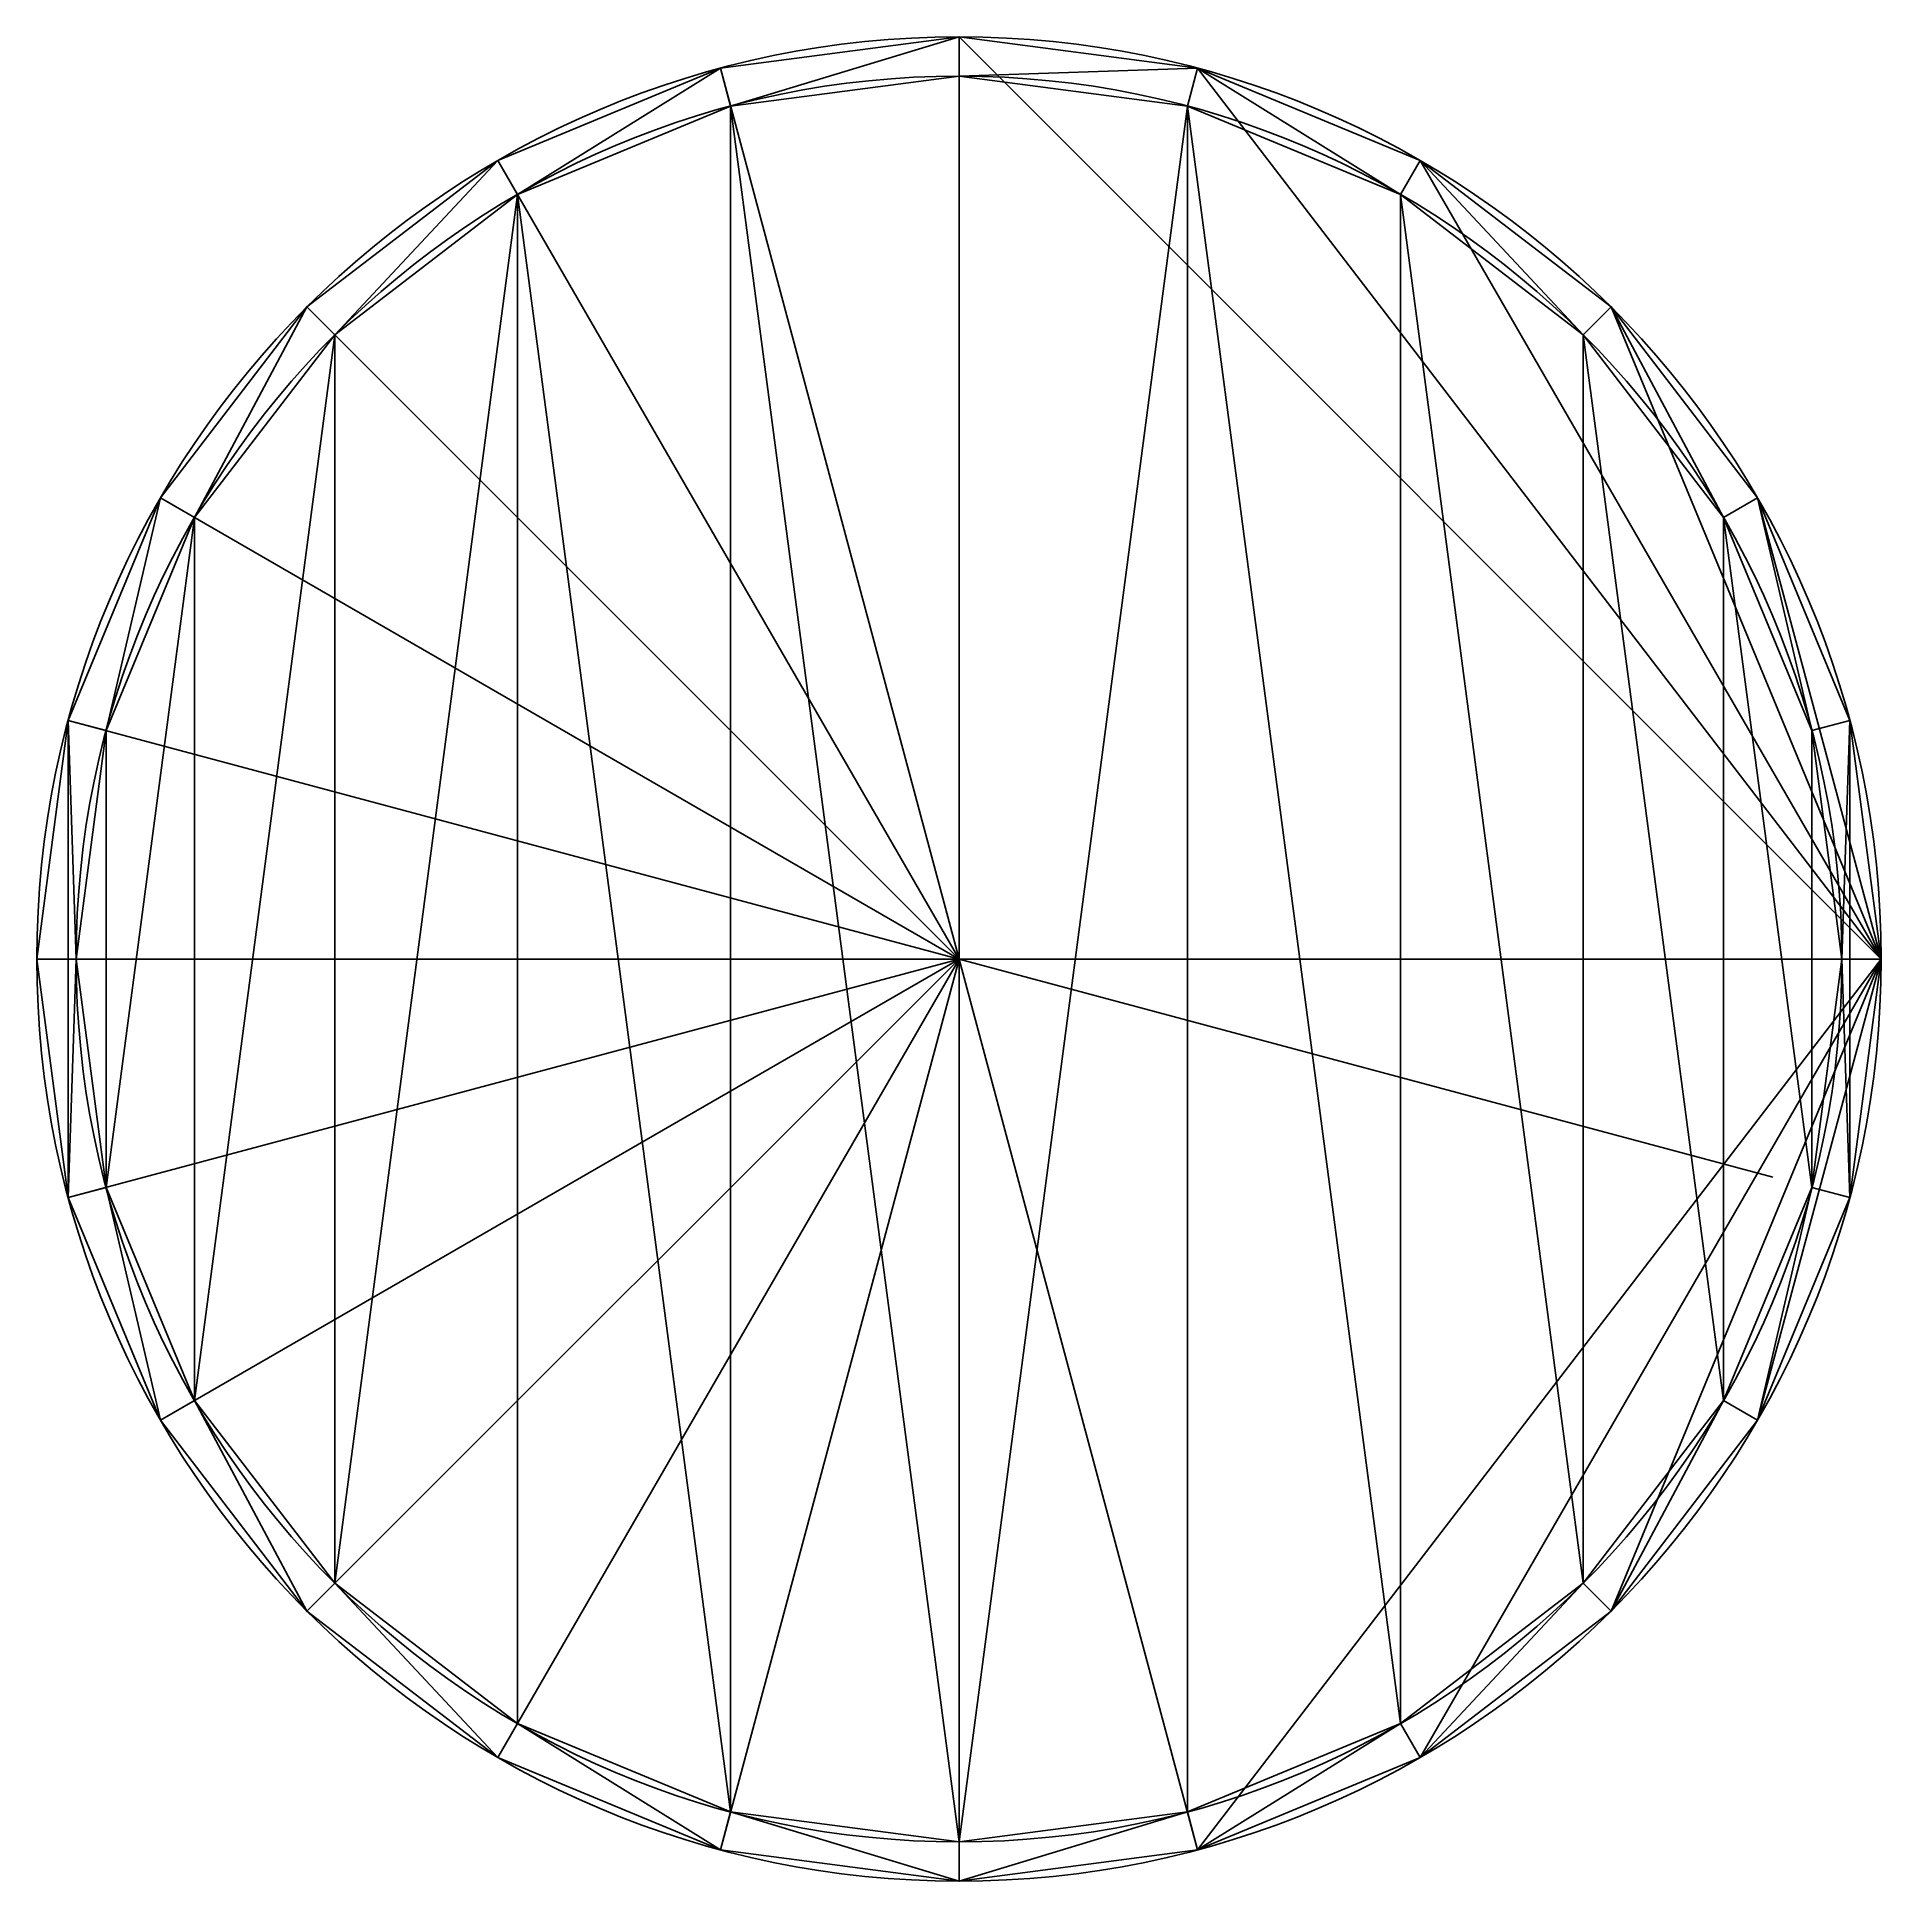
# Model space of a CAD drawing. Extents: x -47 to 47, y -47 to 47.
import ezdxf

# ---------------------------------------------------------------- set-up
doc = ezdxf.new("R2010")
doc.units = 0
doc.header["$MEASUREMENT"] = 0
doc.layers.get('0').update_dxf_attribs({"color": 13, "linetype": 'CONTINUOUS'})

msp = doc.modelspace()

# ---------------------------------------------------------------- linework, layer by layer
for p, q in [((0, 47), (0, 47, -20)), ((0, 0), (0, 47)), ((-12.164, 45.399), (-12.164, 45.399, -20)), ((12.164, 45.399), (12.164, 45.399, -20)), ((0, 45, -20), (0, 45, -2)), ((-11.647, 43.467, -20), (-11.647, 43.467, -2)), ((11.647, 43.467, -20), (11.647, 43.467, -2)), ((-23.5, 40.703), (-23.5, 40.703, -20)), ((23.5, 40.703), (23.5, 40.703, -20)), ((-22.5, 38.971, -20), (-22.5, 38.971, -2)), ((22.5, 38.971, -20), (22.5, 38.971, -2)), ((-33.234, 33.234), (-33.234, 33.234, -20)), ((33.234, 33.234), (33.234, 33.234, -20)), ((-31.82, 31.82, -20), (-31.82, 31.82, -2)), ((31.82, 31.82, -20), (31.82, 31.82, -2)), ((-40.703, 23.5), (-40.703, 23.5, -20)), ((40.703, 23.5), (40.703, 23.5, -20)), ((-38.971, 22.5, -20), (-38.971, 22.5, -2)), ((38.971, 22.5, -20), (38.971, 22.5, -2)), ((-45.399, 12.164), (-45.399, 12.164, -20)), ((-43.467, 11.647, -20), (-43.467, 11.647, -2)), ((43.467, 11.647, -20), (43.467, 11.647, -2)), ((45.399, 12.164), (45.399, 12.164, -20)), ((-47, 0), (-47, 0, -20)), ((0, 0), (-47, 0)), ((-45, 0, -20), (-45, 0, -2)), ((0, -45, -2), (0, 0)), ((0, 0), (0, -47)), ((0, 0), (41.486, -11.116, -19.089)), ((0, 0), (47, 0)), ((45, 0, -20), (45, 0, -2)), ((47, 0), (47, 0, -20)), ((-45.399, -12.164), (-45.399, -12.164, -20)), ((-43.467, -11.647, -20), (-43.467, -11.647, -2)), ((43.467, -11.647, -20), (43.467, -11.647, -2)), ((45.399, -12.164), (45.399, -12.164, -20)), ((-38.971, -22.5, -20), (-38.971, -22.5, -2)), ((38.971, -22.5, -20), (38.971, -22.5, -2)), ((-40.703, -23.5), (-40.703, -23.5, -20)), ((40.703, -23.5), (40.703, -23.5, -20)), ((-31.82, -31.82, -20), (-31.82, -31.82, -2)), ((31.82, -31.82, -20), (31.82, -31.82, -2)), ((-33.234, -33.234), (-33.234, -33.234, -20)), ((33.234, -33.234), (33.234, -33.234, -20)), ((-22.5, -38.971, -20), (-22.5, -38.971, -2)), ((22.5, -38.971, -20), (22.5, -38.971, -2)), ((-23.5, -40.703), (-23.5, -40.703, -20)), ((23.5, -40.703), (23.5, -40.703, -20)), ((-11.647, -43.467, -20), (-11.647, -43.467, -2)), ((11.647, -43.467, -20), (11.647, -43.467, -2)), ((0, -45, -20), (0, -45, -2)), ((-12.164, -45.399), (-12.164, -45.399, -20)), ((12.164, -45.399), (12.164, -45.399, -20)), ((0, -47), (0, -47, -20))]:
    msp.add_line(p, q)
for centre, radius in [((0, 0, -20), 47), ((0, 0, -20), 45), ((0, 0, -2), 45)]:
    msp.add_circle(centre, radius)
for start, end in [(90, 180), (0, 90), (180, 270), (270, 0)]:
    msp.add_arc((0, 0), 47, start, end)

# ---------------------------------------------------------------- meshes
mesh = msp.add_polyface()
corners = [(0, 0), (-45.399, 12.164), (-47, 0), (-40.703, 23.5), (-33.234, 33.234), (-23.5, 40.703), (-12.164, 45.399), (0, 47)]
mesh.append_faces([[corners[k] for k in face] for face in [(0, 1, 2), (6, 0, 7)]], dxfattribs={"vtx0": -1})
mesh.append_faces([[corners[k] for k in face] for face in [(1, 0, 3), (3, 0, 4), (4, 0, 5), (5, 0, 6)]], dxfattribs={"vtx0": -1, "vtx1": -1})
mesh = msp.add_polyface()
corners = [(-45.399, 12.164, -20), (-45.399, -12.164, -20), (-47, 0, -20), (-45, 0, -20), (-43.467, 11.647, -20), (-40.703, 23.5, -20), (-38.971, 22.5, -20), (-33.234, 33.234, -20), (-31.82, 31.82, -20), (-23.5, 40.703, -20), (-22.5, 38.971, -20), (-12.164, 45.399, -20), (-11.647, 43.467, -20), (0, 47, -20), (0, 45, -20), (12.164, 45.399, -20), (11.647, 43.467, -20), (22.5, 38.971, -20), (23.5, 40.703, -20), (31.82, 31.82, -20), (33.234, 33.234, -20), (38.971, 22.5, -20), (40.703, 23.5, -20), (43.467, 11.647, -20), (45.399, 12.164, -20), (45, 0, -20), (45.399, -12.164, -20), (47, 0, -20), (-43.467, -11.647, -20), (-40.703, -23.5, -20), (-38.971, -22.5, -20), (-33.234, -33.234, -20), (-31.82, -31.82, -20), (-23.5, -40.703, -20), (-22.5, -38.971, -20), (-12.164, -45.399, -20), (-11.647, -43.467, -20), (0, -47, -20), (0, -45, -20), (11.647, -43.467, -20), (12.164, -45.399, -20), (22.5, -38.971, -20), (23.5, -40.703, -20), (31.82, -31.82, -20), (33.234, -33.234, -20), (38.971, -22.5, -20), (40.703, -23.5, -20), (43.467, -11.647, -20)]
mesh.append_faces([[corners[k] for k in face] for face in [(0, 1, 2), (26, 24, 27)]], dxfattribs={"vtx0": -1})
mesh.append_faces([[corners[k] for k in face] for face in [(3, 0, 4), (4, 5, 6), (6, 7, 8), (8, 9, 10), (10, 11, 12), (12, 13, 14), (14, 15, 16), (16, 15, 17), (17, 18, 19), (19, 20, 21), (21, 22, 23), (23, 24, 25), (1, 28, 29), (28, 1, 3), (29, 30, 31), (31, 32, 33), (33, 34, 35), (35, 36, 37), (37, 39, 40), (40, 41, 42), (42, 43, 44), (44, 45, 46), (46, 47, 26)]], dxfattribs={"vtx0": -1, "vtx1": -1})
mesh.append_faces([[corners[k] for k in face] for face in [(1, 0, 3), (25, 24, 26)]], dxfattribs={"vtx0": -1, "vtx1": -1, "vtx2": -1})
mesh.append_faces([[corners[k] for k in face] for face in [(4, 0, 5), (6, 5, 7), (8, 7, 9), (10, 9, 11), (12, 11, 13), (14, 13, 15), (17, 15, 18), (19, 18, 20), (21, 20, 22), (23, 22, 24), (29, 28, 30), (31, 30, 32), (33, 32, 34), (35, 34, 36), (37, 36, 38), (37, 38, 39), (40, 39, 41), (42, 41, 43), (44, 43, 45), (46, 45, 47), (26, 47, 25)]], dxfattribs={"vtx0": -1, "vtx2": -1})
mesh = msp.add_polyface()
corners = [(-12.164, 45.399), (0, 47, -20), (-12.164, 45.399, -20), (0, 47)]
mesh.append_faces([[corners[k] for k in face] for face in [(0, 1, 2), (1, 0, 3)]], dxfattribs={"vtx0": -1})
mesh = msp.add_polyface()
corners = [(0, 47), (12.164, 45.399, -20), (0, 47, -20), (12.164, 45.399)]
mesh.append_faces([[corners[k] for k in face] for face in [(0, 1, 2), (1, 0, 3)]], dxfattribs={"vtx0": -1})
mesh = msp.add_polyface()
corners = [(47, 0), (0, 47), (0, 0), (12.164, 45.399), (23.5, 40.703), (33.234, 33.234), (40.703, 23.5), (45.399, 12.164)]
mesh.append_faces([[corners[k] for k in face] for face in [(0, 1, 2), (6, 0, 7)]], dxfattribs={"vtx0": -1})
mesh.append_faces([[corners[k] for k in face] for face in [(1, 0, 3), (3, 0, 4), (4, 0, 5), (5, 0, 6)]], dxfattribs={"vtx0": -1, "vtx1": -1})
mesh = msp.add_polyface()
corners = [(-23.5, 40.703), (-12.164, 45.399, -20), (-23.5, 40.703, -20), (-12.164, 45.399)]
mesh.append_faces([[corners[k] for k in face] for face in [(0, 1, 2), (1, 0, 3)]], dxfattribs={"vtx0": -1})
mesh = msp.add_polyface()
corners = [(12.164, 45.399), (23.5, 40.703, -20), (12.164, 45.399, -20), (23.5, 40.703)]
mesh.append_faces([[corners[k] for k in face] for face in [(0, 1, 2), (1, 0, 3)]], dxfattribs={"vtx0": -1})
mesh = msp.add_polyface()
corners = [(-43.467, 11.647, -2), (-43.467, -11.647, -2), (-45, 0, -2), (-38.971, 22.5, -2), (-38.971, -22.5, -2), (-31.82, 31.82, -2), (-31.82, -31.82, -2), (-22.5, 38.971, -2), (-22.5, -38.971, -2), (-11.647, -43.467, -2), (-11.647, 43.467, -2), (0, -45, -2), (0, 45, -2), (11.647, 43.467, -2), (11.647, -43.467, -2), (22.5, -38.971, -2), (22.5, 38.971, -2), (31.82, -31.82, -2), (31.82, 31.82, -2), (38.971, -22.5, -2), (38.971, 22.5, -2), (43.467, -11.647, -2), (43.467, 11.647, -2), (45, 0, -2)]
mesh.append_faces([[corners[k] for k in face] for face in [(0, 1, 2), (21, 22, 23)]], dxfattribs={"vtx0": -1})
mesh.append_faces([[corners[k] for k in face] for face in [(1, 3, 4), (4, 5, 6), (6, 7, 8), (8, 7, 9), (9, 10, 11), (11, 13, 14), (14, 13, 15), (15, 16, 17), (17, 18, 19), (19, 20, 21)]], dxfattribs={"vtx0": -1, "vtx1": -1})
mesh.append_faces([[corners[k] for k in face] for face in [(1, 0, 3), (4, 3, 5), (6, 5, 7), (9, 7, 10), (11, 10, 12), (11, 12, 13), (15, 13, 16), (17, 16, 18), (19, 18, 20), (21, 20, 22)]], dxfattribs={"vtx0": -1, "vtx2": -1})
mesh = msp.add_polyface()
corners = [(0, 45, -2), (-11.647, 43.467, -20), (0, 45, -20), (-11.647, 43.467, -2)]
mesh.append_faces([[corners[k] for k in face] for face in [(0, 1, 2), (1, 0, 3)]], dxfattribs={"vtx0": -1})
mesh = msp.add_polyface()
corners = [(11.647, 43.467, -2), (0, 45, -20), (11.647, 43.467, -20), (0, 45, -2)]
mesh.append_faces([[corners[k] for k in face] for face in [(0, 1, 2), (1, 0, 3)]], dxfattribs={"vtx0": -1})
mesh = msp.add_polyface()
corners = [(-11.647, 43.467, -2), (-22.5, 38.971, -20), (-11.647, 43.467, -20), (-22.5, 38.971, -2)]
mesh.append_faces([[corners[k] for k in face] for face in [(0, 1, 2), (1, 0, 3)]], dxfattribs={"vtx0": -1})
mesh = msp.add_polyface()
corners = [(22.5, 38.971, -2), (11.647, 43.467, -20), (22.5, 38.971, -20), (11.647, 43.467, -2)]
mesh.append_faces([[corners[k] for k in face] for face in [(0, 1, 2), (1, 0, 3)]], dxfattribs={"vtx0": -1})
mesh = msp.add_polyface()
corners = [(-33.234, 33.234), (-23.5, 40.703, -20), (-33.234, 33.234, -20), (-23.5, 40.703)]
mesh.append_faces([[corners[k] for k in face] for face in [(0, 1, 2), (1, 0, 3)]], dxfattribs={"vtx0": -1})
mesh = msp.add_polyface()
corners = [(23.5, 40.703), (33.234, 33.234, -20), (23.5, 40.703, -20), (33.234, 33.234)]
mesh.append_faces([[corners[k] for k in face] for face in [(0, 1, 2), (1, 0, 3)]], dxfattribs={"vtx0": -1})
mesh = msp.add_polyface()
corners = [(-22.5, 38.971, -2), (-31.82, 31.82, -20), (-22.5, 38.971, -20), (-31.82, 31.82, -2)]
mesh.append_faces([[corners[k] for k in face] for face in [(0, 1, 2), (1, 0, 3)]], dxfattribs={"vtx0": -1})
mesh = msp.add_polyface()
corners = [(31.82, 31.82, -2), (22.5, 38.971, -20), (31.82, 31.82, -20), (22.5, 38.971, -2)]
mesh.append_faces([[corners[k] for k in face] for face in [(0, 1, 2), (1, 0, 3)]], dxfattribs={"vtx0": -1})
mesh = msp.add_polyface()
corners = [(-33.234, 33.234), (-40.703, 23.5, -20), (-40.703, 23.5), (-33.234, 33.234, -20)]
mesh.append_faces([[corners[k] for k in face] for face in [(0, 1, 2), (1, 0, 3)]], dxfattribs={"vtx0": -1})
mesh = msp.add_polyface()
corners = [(33.234, 33.234, -20), (40.703, 23.5), (40.703, 23.5, -20), (33.234, 33.234)]
mesh.append_faces([[corners[k] for k in face] for face in [(0, 1, 2), (1, 0, 3)]], dxfattribs={"vtx0": -1})
mesh = msp.add_polyface()
corners = [(-31.82, 31.82, -20), (-38.971, 22.5, -2), (-38.971, 22.5, -20), (-31.82, 31.82, -2)]
mesh.append_faces([[corners[k] for k in face] for face in [(0, 1, 2), (1, 0, 3)]], dxfattribs={"vtx0": -1})
mesh = msp.add_polyface()
corners = [(31.82, 31.82, -2), (38.971, 22.5, -20), (38.971, 22.5, -2), (31.82, 31.82, -20)]
mesh.append_faces([[corners[k] for k in face] for face in [(0, 1, 2), (1, 0, 3)]], dxfattribs={"vtx0": -1})
mesh = msp.add_polyface()
corners = [(-40.703, 23.5), (-45.399, 12.164, -20), (-45.399, 12.164), (-40.703, 23.5, -20)]
mesh.append_faces([[corners[k] for k in face] for face in [(0, 1, 2), (1, 0, 3)]], dxfattribs={"vtx0": -1})
mesh = msp.add_polyface()
corners = [(40.703, 23.5, -20), (45.399, 12.164), (45.399, 12.164, -20), (40.703, 23.5)]
mesh.append_faces([[corners[k] for k in face] for face in [(0, 1, 2), (1, 0, 3)]], dxfattribs={"vtx0": -1})
mesh = msp.add_polyface()
corners = [(-38.971, 22.5, -20), (-43.467, 11.647, -2), (-43.467, 11.647, -20), (-38.971, 22.5, -2)]
mesh.append_faces([[corners[k] for k in face] for face in [(0, 1, 2), (1, 0, 3)]], dxfattribs={"vtx0": -1})
mesh = msp.add_polyface()
corners = [(38.971, 22.5, -2), (43.467, 11.647, -20), (43.467, 11.647, -2), (38.971, 22.5, -20)]
mesh.append_faces([[corners[k] for k in face] for face in [(0, 1, 2), (1, 0, 3)]], dxfattribs={"vtx0": -1})
mesh = msp.add_polyface()
corners = [(-45.399, 12.164), (-47, 0, -20), (-47, 0), (-45.399, 12.164, -20)]
mesh.append_faces([[corners[k] for k in face] for face in [(0, 1, 2), (1, 0, 3)]], dxfattribs={"vtx0": -1})
mesh = msp.add_polyface()
corners = [(-43.467, 11.647, -20), (-45, 0, -2), (-45, 0, -20), (-43.467, 11.647, -2)]
mesh.append_faces([[corners[k] for k in face] for face in [(0, 1, 2), (1, 0, 3)]], dxfattribs={"vtx0": -1})
mesh = msp.add_polyface()
corners = [(43.467, 11.647, -2), (45, 0, -20), (45, 0, -2), (43.467, 11.647, -20)]
mesh.append_faces([[corners[k] for k in face] for face in [(0, 1, 2), (1, 0, 3)]], dxfattribs={"vtx0": -1})
mesh = msp.add_polyface()
corners = [(45.399, 12.164, -20), (47, 0), (47, 0, -20), (45.399, 12.164)]
mesh.append_faces([[corners[k] for k in face] for face in [(0, 1, 2), (1, 0, 3)]], dxfattribs={"vtx0": -1})
mesh = msp.add_polyface()
corners = [(-47, 0), (-45.399, -12.164, -20), (-45.399, -12.164), (-47, 0, -20)]
mesh.append_faces([[corners[k] for k in face] for face in [(0, 1, 2), (1, 0, 3)]], dxfattribs={"vtx0": -1})
mesh = msp.add_polyface()
corners = [(-45.399, -12.164), (0, 0), (-47, 0), (-40.703, -23.5), (-33.234, -33.234), (-23.5, -40.703), (-12.164, -45.399), (0, -47)]
mesh.append_faces([[corners[k] for k in face] for face in [(0, 1, 2), (1, 6, 7)]], dxfattribs={"vtx0": -1})
mesh.append_faces([[corners[k] for k in face] for face in [(1, 0, 3), (1, 3, 4), (1, 4, 5), (1, 5, 6)]], dxfattribs={"vtx0": -1, "vtx2": -1})
mesh = msp.add_polyface()
corners = [(-45, 0, -20), (-43.467, -11.647, -2), (-43.467, -11.647, -20), (-45, 0, -2)]
mesh.append_faces([[corners[k] for k in face] for face in [(0, 1, 2), (1, 0, 3)]], dxfattribs={"vtx0": -1})
mesh = msp.add_polyface()
corners = [(12.164, -45.399), (0, 0), (0, -47), (47, 0), (23.5, -40.703), (33.234, -33.234), (40.703, -23.5), (45.399, -12.164)]
mesh.append_faces([[corners[k] for k in face] for face in [(0, 1, 2), (3, 6, 7)]], dxfattribs={"vtx0": -1})
mesh.append_faces([[corners[k] for k in face] for face in [(1, 0, 3)]], dxfattribs={"vtx0": -1, "vtx1": -1})
mesh.append_faces([[corners[k] for k in face] for face in [(3, 0, 4), (3, 4, 5), (3, 5, 6)]], dxfattribs={"vtx0": -1, "vtx2": -1})
mesh = msp.add_polyface()
corners = [(45, 0, -2), (43.467, -11.647, -20), (43.467, -11.647, -2), (45, 0, -20)]
mesh.append_faces([[corners[k] for k in face] for face in [(0, 1, 2), (1, 0, 3)]], dxfattribs={"vtx0": -1})
mesh = msp.add_polyface()
corners = [(47, 0, -20), (45.399, -12.164), (45.399, -12.164, -20), (47, 0)]
mesh.append_faces([[corners[k] for k in face] for face in [(0, 1, 2), (1, 0, 3)]], dxfattribs={"vtx0": -1})
mesh = msp.add_polyface()
corners = [(-45.399, -12.164), (-40.703, -23.5, -20), (-40.703, -23.5), (-45.399, -12.164, -20)]
mesh.append_faces([[corners[k] for k in face] for face in [(0, 1, 2), (1, 0, 3)]], dxfattribs={"vtx0": -1})
mesh = msp.add_polyface()
corners = [(-43.467, -11.647, -20), (-38.971, -22.5, -2), (-38.971, -22.5, -20), (-43.467, -11.647, -2)]
mesh.append_faces([[corners[k] for k in face] for face in [(0, 1, 2), (1, 0, 3)]], dxfattribs={"vtx0": -1})
mesh = msp.add_polyface()
corners = [(43.467, -11.647, -2), (38.971, -22.5, -20), (38.971, -22.5, -2), (43.467, -11.647, -20)]
mesh.append_faces([[corners[k] for k in face] for face in [(0, 1, 2), (1, 0, 3)]], dxfattribs={"vtx0": -1})
mesh = msp.add_polyface()
corners = [(45.399, -12.164, -20), (40.703, -23.5), (40.703, -23.5, -20), (45.399, -12.164)]
mesh.append_faces([[corners[k] for k in face] for face in [(0, 1, 2), (1, 0, 3)]], dxfattribs={"vtx0": -1})
mesh = msp.add_polyface()
corners = [(-38.971, -22.5, -20), (-31.82, -31.82, -2), (-31.82, -31.82, -20), (-38.971, -22.5, -2)]
mesh.append_faces([[corners[k] for k in face] for face in [(0, 1, 2), (1, 0, 3)]], dxfattribs={"vtx0": -1})
mesh = msp.add_polyface()
corners = [(38.971, -22.5, -2), (31.82, -31.82, -20), (31.82, -31.82, -2), (38.971, -22.5, -20)]
mesh.append_faces([[corners[k] for k in face] for face in [(0, 1, 2), (1, 0, 3)]], dxfattribs={"vtx0": -1})
mesh = msp.add_polyface()
corners = [(-40.703, -23.5), (-33.234, -33.234, -20), (-33.234, -33.234), (-40.703, -23.5, -20)]
mesh.append_faces([[corners[k] for k in face] for face in [(0, 1, 2), (1, 0, 3)]], dxfattribs={"vtx0": -1})
mesh = msp.add_polyface()
corners = [(40.703, -23.5, -20), (33.234, -33.234), (33.234, -33.234, -20), (40.703, -23.5)]
mesh.append_faces([[corners[k] for k in face] for face in [(0, 1, 2), (1, 0, 3)]], dxfattribs={"vtx0": -1})
mesh = msp.add_polyface()
corners = [(-31.82, -31.82, -2), (-22.5, -38.971, -20), (-31.82, -31.82, -20), (-22.5, -38.971, -2)]
mesh.append_faces([[corners[k] for k in face] for face in [(0, 1, 2), (1, 0, 3)]], dxfattribs={"vtx0": -1})
mesh = msp.add_polyface()
corners = [(22.5, -38.971, -2), (31.82, -31.82, -20), (22.5, -38.971, -20), (31.82, -31.82, -2)]
mesh.append_faces([[corners[k] for k in face] for face in [(0, 1, 2), (1, 0, 3)]], dxfattribs={"vtx0": -1})
mesh = msp.add_polyface()
corners = [(-23.5, -40.703), (-33.234, -33.234, -20), (-23.5, -40.703, -20), (-33.234, -33.234)]
mesh.append_faces([[corners[k] for k in face] for face in [(0, 1, 2), (1, 0, 3)]], dxfattribs={"vtx0": -1})
mesh = msp.add_polyface()
corners = [(33.234, -33.234), (23.5, -40.703, -20), (33.234, -33.234, -20), (23.5, -40.703)]
mesh.append_faces([[corners[k] for k in face] for face in [(0, 1, 2), (1, 0, 3)]], dxfattribs={"vtx0": -1})
mesh = msp.add_polyface()
corners = [(-22.5, -38.971, -2), (-11.647, -43.467, -20), (-22.5, -38.971, -20), (-11.647, -43.467, -2)]
mesh.append_faces([[corners[k] for k in face] for face in [(0, 1, 2), (1, 0, 3)]], dxfattribs={"vtx0": -1})
mesh = msp.add_polyface()
corners = [(11.647, -43.467, -2), (22.5, -38.971, -20), (11.647, -43.467, -20), (22.5, -38.971, -2)]
mesh.append_faces([[corners[k] for k in face] for face in [(0, 1, 2), (1, 0, 3)]], dxfattribs={"vtx0": -1})
mesh = msp.add_polyface()
corners = [(-12.164, -45.399), (-23.5, -40.703, -20), (-12.164, -45.399, -20), (-23.5, -40.703)]
mesh.append_faces([[corners[k] for k in face] for face in [(0, 1, 2), (1, 0, 3)]], dxfattribs={"vtx0": -1})
mesh = msp.add_polyface()
corners = [(23.5, -40.703), (12.164, -45.399, -20), (23.5, -40.703, -20), (12.164, -45.399)]
mesh.append_faces([[corners[k] for k in face] for face in [(0, 1, 2), (1, 0, 3)]], dxfattribs={"vtx0": -1})
mesh = msp.add_polyface()
corners = [(-11.647, -43.467, -2), (0, -45, -20), (-11.647, -43.467, -20), (0, -45, -2)]
mesh.append_faces([[corners[k] for k in face] for face in [(0, 1, 2), (1, 0, 3)]], dxfattribs={"vtx0": -1})
mesh = msp.add_polyface()
corners = [(0, -45, -2), (11.647, -43.467, -20), (0, -45, -20), (11.647, -43.467, -2)]
mesh.append_faces([[corners[k] for k in face] for face in [(0, 1, 2), (1, 0, 3)]], dxfattribs={"vtx0": -1})
mesh = msp.add_polyface()
corners = [(0, -47), (-12.164, -45.399, -20), (0, -47, -20), (-12.164, -45.399)]
mesh.append_faces([[corners[k] for k in face] for face in [(0, 1, 2), (1, 0, 3)]], dxfattribs={"vtx0": -1})
mesh = msp.add_polyface()
corners = [(12.164, -45.399), (0, -47, -20), (12.164, -45.399, -20), (0, -47)]
mesh.append_faces([[corners[k] for k in face] for face in [(0, 1, 2), (1, 0, 3)]], dxfattribs={"vtx0": -1})

doc.saveas('drawing.dxf')
